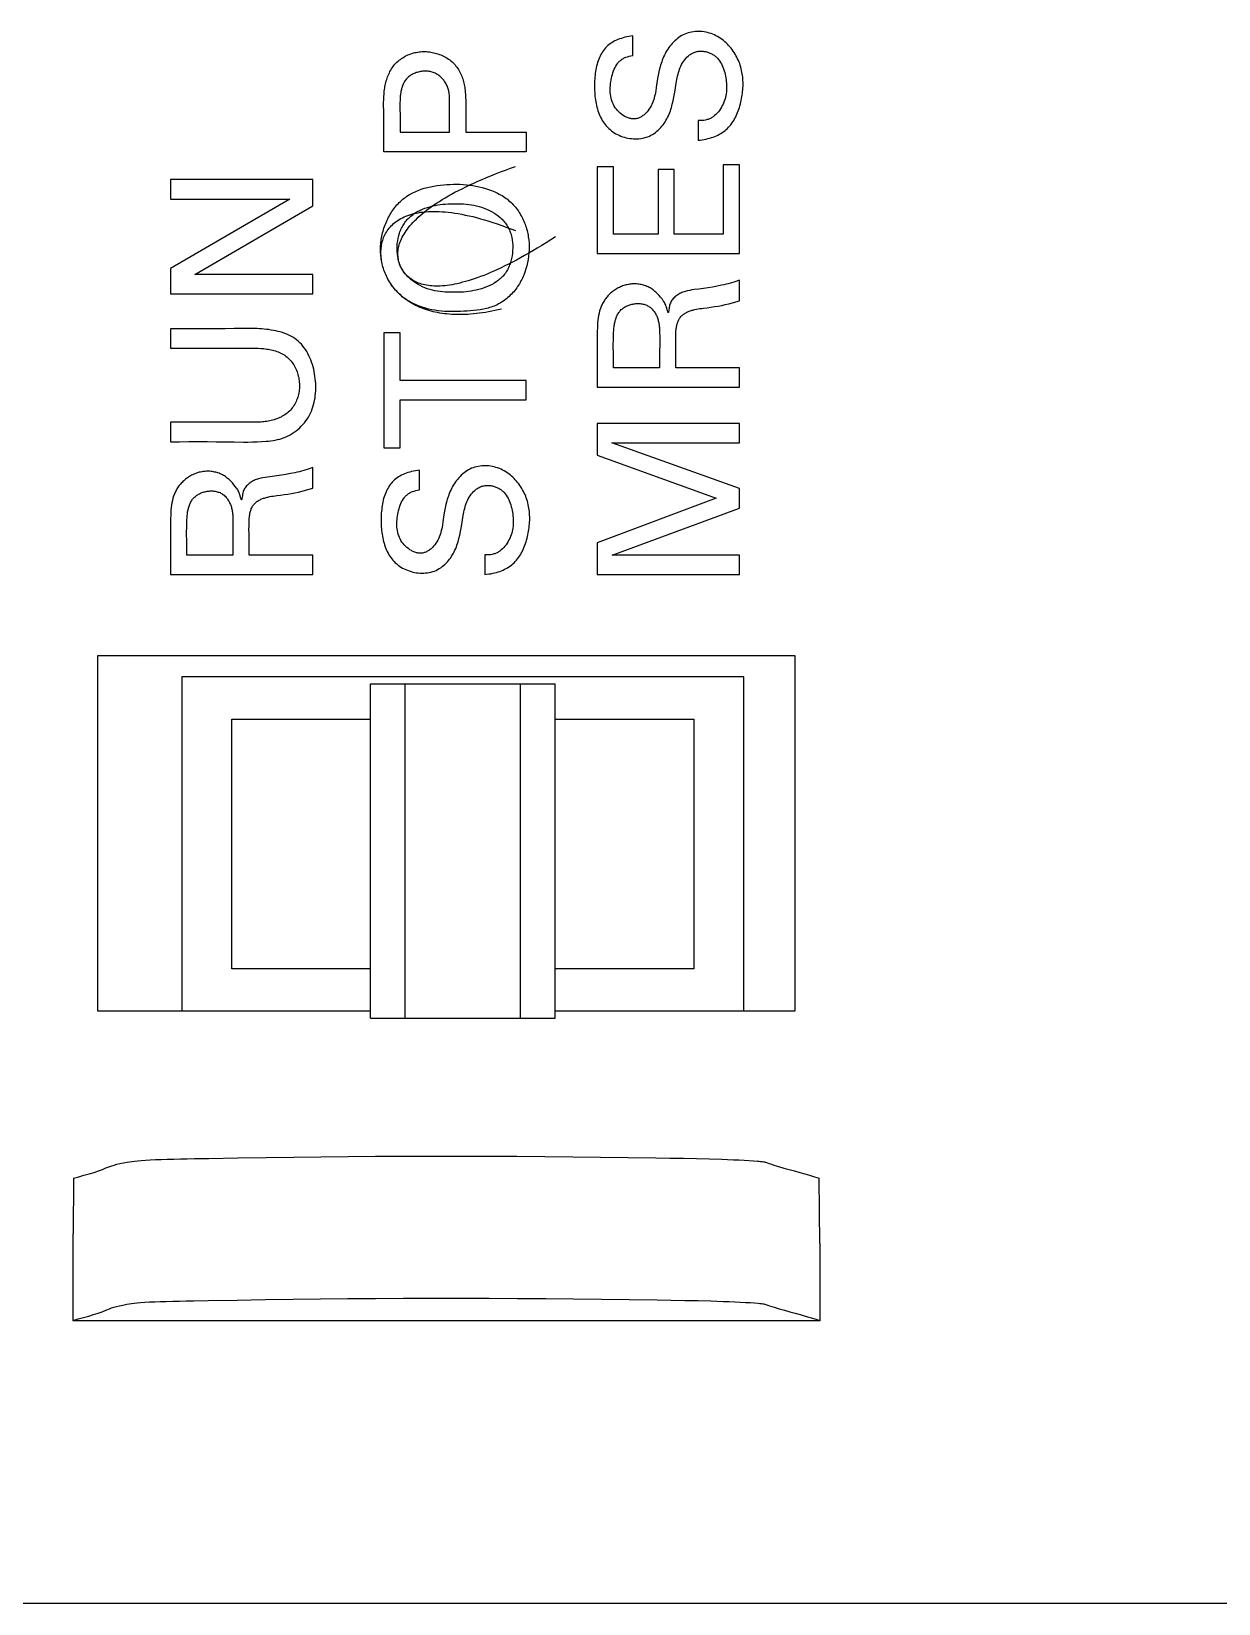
# Model space of a CAD drawing. Extents: x 10 to 610, y -247 to 1644.
# Drawn here: x 229.201 to 232.306, y 104.046 to 108.156 of the extents above; entities that cross this region are included whole.
import ezdxf

# ---------------------------------------------------------------- set-up
doc = ezdxf.new("R2010")
doc.units = 0
doc.header["$LTSCALE"] = 5
doc.header["$MEASUREMENT"] = 0
doc.layers.get('0').update_dxf_attribs({"linetype": 'CONTINUOUS'})

# ---------------------------------------------------------------- blocks, each defined once
blk = doc.blocks.new('L50')
at = {"linetype": 'Continuous'}
for p, q in [((114.05, 87.905), (114.05, 88.183)), ((111.474, 86.827), (111.474, 86.946)), ((114.97, 86.99), (114.97, 86.715)), ((110.777, 86.827), (111.474, 86.827)), ((111.701, 86.827), (112.55, 86.827)), ((112.55, 86.827), (112.55, 86.553)), ((112.55, 86.553), (110.55, 86.553)), ((113.777, 86.342), (113.55, 86.342)), ((113.55, 86.342), (113.55, 85.123)), ((113.777, 85.397), (113.777, 86.342)), ((114.634, 86.305), (114.408, 86.305)), ((114.408, 86.305), (114.408, 85.397)), ((114.634, 85.397), (114.634, 86.305)), ((115.55, 86.368), (115.323, 86.368)), ((115.323, 86.368), (115.323, 85.397)), ((115.55, 85.123), (115.55, 86.368)), ((109.55, 86.161), (107.55, 86.161)), ((107.55, 86.161), (107.55, 85.888)), ((109.55, 85.793), (109.55, 86.161)), ((107.55, 85.888), (109.227, 85.888)), ((109.227, 85.888), (107.55, 84.912)), ((107.892, 84.828), (109.55, 85.793)), ((114.408, 85.397), (113.777, 85.397)), ((115.323, 85.397), (114.634, 85.397)), ((113.55, 85.123), (115.55, 85.123)), ((107.55, 84.912), (107.55, 84.556)), ((110.576, 84.827), (110.567, 84.848)), ((109.55, 84.828), (107.892, 84.828)), ((109.55, 84.556), (109.55, 84.828)), ((110.618, 84.744), (110.606, 84.764)), ((115.549, 84.457), (115.549, 84.747)), ((107.55, 84.556), (109.55, 84.556)), ((107.806, 84.066), (107.55, 84.066)), ((107.55, 84.066), (107.55, 83.793)), ((107.934, 84.066), (107.806, 84.066)), ((110.777, 84.009), (110.55, 84.009)), ((110.55, 84.009), (110.55, 82.394)), ((110.777, 83.338), (110.777, 84.009)), ((107.55, 83.793), (107.632, 83.793)), ((107.632, 83.793), (107.96, 83.794)), ((107.96, 83.794), (108.124, 83.794)), ((108.124, 83.794), (108.37, 83.793)), ((113.551, 83.57), (113.55, 83.31)), ((113.777, 83.518), (113.777, 83.684)), ((114.427, 83.518), (113.777, 83.518)), ((114.654, 83.518), (114.654, 83.672)), ((115.55, 83.518), (114.654, 83.518)), ((115.55, 83.245), (115.55, 83.518)), ((112.55, 83.338), (110.777, 83.338)), ((112.55, 83.065), (112.55, 83.338)), ((113.55, 83.31), (113.55, 83.245)), ((113.55, 83.245), (115.55, 83.245)), ((110.777, 83.065), (112.55, 83.065)), ((110.777, 82.394), (110.777, 83.065)), ((107.96, 82.752), (107.55, 82.752)), ((107.55, 82.752), (107.55, 82.478)), ((108.124, 82.752), (107.96, 82.752)), ((115.55, 82.735), (113.55, 82.735)), ((113.55, 82.735), (113.55, 82.291)), ((115.55, 82.461), (115.55, 82.735)), ((115.55, 81.819), (113.757, 82.461)), ((113.757, 82.461), (115.55, 82.461)), ((110.55, 82.394), (110.777, 82.394)), ((113.55, 82.291), (115.224, 81.683)), ((109.549, 81.823), (109.549, 82.114)), ((111.05, 81.802), (111.05, 82.08)), ((115.55, 81.544), (115.55, 81.819)), ((115.224, 81.683), (113.55, 81.055)), ((113.76, 80.885), (115.55, 81.544)), ((107.551, 80.936), (107.55, 80.676)), ((107.777, 80.885), (107.777, 81.05)), ((108.427, 80.885), (107.777, 80.885)), ((108.654, 80.885), (108.654, 81.039)), ((109.55, 80.885), (108.654, 80.885)), ((109.55, 80.611), (109.55, 80.885)), ((111.97, 80.886), (111.97, 80.611)), ((113.55, 81.055), (113.55, 80.611)), ((115.55, 80.885), (113.76, 80.885)), ((115.55, 80.611), (115.55, 80.885)), ((107.55, 80.676), (107.55, 80.611)), ((107.55, 80.611), (109.55, 80.611)), ((113.55, 80.611), (115.55, 80.611)), ((106.53, 79.475), (116.33, 79.475)), ((106.53, 74.475), (106.53, 79.475)), ((116.33, 79.475), (116.33, 74.475)), ((115.61, 79.175), (107.71, 79.175)), ((107.71, 79.175), (107.71, 74.475)), ((115.61, 74.475), (115.61, 79.175)), ((110.36, 79.075), (112.96, 79.075)), ((110.36, 74.375), (110.36, 79.075)), ((110.849, 74.375), (110.849, 79.075)), ((112.47, 74.375), (112.47, 79.075)), ((112.96, 74.375), (112.96, 79.075)), ((108.41, 78.578), (110.36, 78.578)), ((108.41, 75.072), (108.41, 78.578)), ((112.96, 78.578), (114.91, 78.578)), ((114.91, 78.578), (114.91, 75.072)), ((110.36, 75.072), (108.41, 75.072)), ((114.91, 75.072), (112.96, 75.072)), ((110.36, 74.475), (106.53, 74.475)), ((116.33, 74.475), (112.96, 74.475)), ((110.36, 74.375), (112.96, 74.375)), ((108.09, 72.406), (108.498, 72.412)), ((106.187, 72.128), (106.18, 71.348)), ((116.68, 71.212), (116.672, 72.128)), ((106.18, 70.125), (106.18, 71.348)), ((116.68, 71.212), (116.68, 70.125)), ((108.077, 70.409), (108.487, 70.415)), ((116.68, 70.125), (106.18, 70.125)), ((124, 66.15), (-3, 66.15))]:
    blk.add_line(p, q, dxfattribs=at)
at = {"color": 7, "linetype": 'Continuous'}
blk.add_line((285.5, 66.15), (-1.5, 66.15), dxfattribs=at)
at = {"linetype": 'Continuous'}
for points in [[(114.05, 88.183), (114.022, 88.179), (113.994, 88.174), (113.966, 88.168), (113.94, 88.162), (113.914, 88.155), (113.889, 88.147), (113.865, 88.139), (113.841, 88.13), (113.819, 88.12), (113.797, 88.11), (113.776, 88.098), (113.756, 88.086), (113.736, 88.073), (113.718, 88.06), (113.7, 88.045), (113.684, 88.03), (113.668, 88.013), (113.653, 87.996), (113.639, 87.978), (113.625, 87.959), (113.613, 87.94), (113.601, 87.919), (113.59, 87.898), (113.58, 87.876), (113.571, 87.854), (113.562, 87.831), (113.555, 87.807), (113.547, 87.783), (113.541, 87.758), (113.535, 87.733), (113.53, 87.708), (113.526, 87.682), (113.522, 87.656), (113.519, 87.63), (113.516, 87.603), (113.514, 87.577), (113.512, 87.55), (113.511, 87.523), (113.511, 87.496), (113.511, 87.469), (113.511, 87.442), (113.512, 87.415), (113.514, 87.388), (113.516, 87.361), (113.518, 87.334), (113.521, 87.308), (113.525, 87.282), (113.529, 87.256), (113.534, 87.23), (113.539, 87.204), (113.545, 87.179), (113.552, 87.154), (113.56, 87.13), (113.568, 87.106), (113.577, 87.083), (113.587, 87.06), (113.597, 87.037), (113.608, 87.015), (113.621, 86.994), (113.633, 86.973), (113.647, 86.953), (113.662, 86.934), (113.677, 86.915), (113.694, 86.897), (113.711, 86.88), (113.73, 86.864), (113.749, 86.848), (113.769, 86.833), (113.79, 86.82), (113.812, 86.807), (113.835, 86.795), (113.858, 86.784), (113.882, 86.774), (113.907, 86.765), (113.932, 86.757), (113.957, 86.751), (113.982, 86.745), (114.008, 86.741), (114.034, 86.737), (114.06, 86.735), (114.086, 86.734), (114.112, 86.735), (114.137, 86.736), (114.163, 86.739), (114.188, 86.743), (114.212, 86.749), (114.237, 86.756), (114.26, 86.764), (114.283, 86.774), (114.306, 86.785), (114.327, 86.797), (114.349, 86.811), (114.369, 86.825), (114.389, 86.841), (114.408, 86.857), (114.426, 86.875), (114.443, 86.893), (114.459, 86.912), (114.475, 86.931), (114.49, 86.951), (114.503, 86.972), (114.516, 86.992), (114.528, 87.014), (114.54, 87.035), (114.55, 87.058), (114.56, 87.08), (114.569, 87.103), (114.578, 87.126), (114.586, 87.149), (114.593, 87.173), (114.6, 87.197), (114.606, 87.221), (114.618, 87.269), (114.628, 87.319), (114.637, 87.369), (114.646, 87.419), (114.661, 87.519), (114.67, 87.568), (114.675, 87.593), (114.68, 87.617), (114.686, 87.642), (114.693, 87.665), (114.7, 87.689), (114.708, 87.712), (114.717, 87.735), (114.727, 87.757), (114.737, 87.779), (114.75, 87.801), (114.763, 87.822), (114.778, 87.842), (114.794, 87.862), (114.811, 87.88), (114.829, 87.897), (114.839, 87.906), (114.849, 87.913), (114.859, 87.921), (114.869, 87.928), (114.88, 87.934), (114.891, 87.94), (114.902, 87.945), (114.914, 87.95), (114.925, 87.954), (114.937, 87.958), (114.949, 87.961), (114.962, 87.963), (114.974, 87.965), (114.987, 87.966), (115, 87.967), (115.012, 87.967), (115.025, 87.967), (115.038, 87.966), (115.051, 87.964), (115.064, 87.962), (115.076, 87.96), (115.089, 87.957), (115.101, 87.953), (115.114, 87.949), (115.126, 87.945), (115.138, 87.94), (115.149, 87.934), (115.161, 87.929), (115.172, 87.922), (115.183, 87.916), (115.193, 87.909), (115.203, 87.901), (115.213, 87.894), (115.222, 87.885), (115.231, 87.877), (115.24, 87.868), (115.256, 87.849), (115.271, 87.83), (115.284, 87.809), (115.296, 87.787), (115.308, 87.764), (115.318, 87.741), (115.326, 87.717), (115.334, 87.692), (115.342, 87.667), (115.348, 87.642), (115.353, 87.617), (115.358, 87.592), (115.362, 87.566), (115.365, 87.541), (115.367, 87.516), (115.369, 87.492), (115.37, 87.467), (115.37, 87.442), (115.368, 87.418), (115.366, 87.393), (115.363, 87.369), (115.359, 87.344), (115.354, 87.32), (115.347, 87.296), (115.34, 87.272), (115.331, 87.248), (115.321, 87.224), (115.309, 87.201), (115.297, 87.178), (115.283, 87.156)], [(114.97, 86.715), (114.999, 86.718), (115.027, 86.722), (115.054, 86.727), (115.081, 86.732), (115.106, 86.738), (115.132, 86.745), (115.156, 86.752), (115.18, 86.76), (115.203, 86.769), (115.226, 86.778), (115.248, 86.788), (115.269, 86.799), (115.29, 86.811), (115.309, 86.823), (115.329, 86.836), (115.347, 86.85), (115.365, 86.865), (115.382, 86.881), (115.398, 86.898), (115.414, 86.915), (115.429, 86.933), (115.443, 86.953), (115.456, 86.972), (115.469, 86.993), (115.482, 87.014), (115.493, 87.036), (115.504, 87.058), (115.514, 87.081), (115.524, 87.104), (115.533, 87.127), (115.542, 87.151), (115.55, 87.175), (115.557, 87.2), (115.564, 87.225), (115.57, 87.25), (115.575, 87.275), (115.58, 87.3), (115.585, 87.325), (115.589, 87.35), (115.592, 87.375), (115.595, 87.4), (115.597, 87.425), (115.599, 87.45), (115.6, 87.475), (115.6, 87.5), (115.6, 87.525), (115.599, 87.55), (115.598, 87.575), (115.596, 87.599), (115.593, 87.624), (115.589, 87.648), (115.585, 87.672), (115.58, 87.697), (115.574, 87.72), (115.568, 87.744), (115.561, 87.768), (115.553, 87.791), (115.544, 87.814), (115.535, 87.837), (115.524, 87.86), (115.513, 87.882), (115.501, 87.904), (115.489, 87.926), (115.475, 87.947), (115.461, 87.968), (115.447, 87.988), (115.431, 88.008), (115.415, 88.028), (115.398, 88.047), (115.381, 88.065), (115.363, 88.082), (115.344, 88.099), (115.324, 88.115), (115.305, 88.131), (115.284, 88.145), (115.263, 88.159), (115.241, 88.172), (115.219, 88.183), (115.197, 88.194), (115.174, 88.204), (115.15, 88.213), (115.126, 88.221), (115.102, 88.227), (115.077, 88.233), (115.052, 88.238), (115.027, 88.241), (115.002, 88.243), (114.977, 88.244), (114.951, 88.244), (114.926, 88.242), (114.902, 88.24), (114.877, 88.236), (114.853, 88.231), (114.829, 88.224), (114.805, 88.216), (114.782, 88.207), (114.76, 88.197), (114.738, 88.185), (114.717, 88.173), (114.697, 88.159), (114.677, 88.144), (114.658, 88.128), (114.639, 88.111), (114.622, 88.094), (114.604, 88.075), (114.588, 88.056), (114.572, 88.036), (114.557, 88.016), (114.543, 87.995), (114.53, 87.974), (114.517, 87.953), (114.505, 87.931), (114.494, 87.909), (114.484, 87.887), (114.474, 87.864), (114.465, 87.841), (114.457, 87.818), (114.449, 87.795), (114.441, 87.772), (114.435, 87.748), (114.422, 87.701), (114.412, 87.653), (114.402, 87.604), (114.394, 87.555), (114.379, 87.457), (114.372, 87.408), (114.363, 87.359), (114.357, 87.335), (114.352, 87.311), (114.345, 87.288), (114.337, 87.264), (114.329, 87.241), (114.319, 87.219), (114.308, 87.197), (114.296, 87.175), (114.282, 87.154), (114.267, 87.133), (114.25, 87.113), (114.232, 87.094), (114.213, 87.077), (114.203, 87.069), (114.193, 87.061), (114.183, 87.054), (114.172, 87.047), (114.161, 87.041), (114.15, 87.035), (114.139, 87.03), (114.128, 87.026), (114.116, 87.022), (114.105, 87.019), (114.093, 87.017), (114.081, 87.016), (114.069, 87.015), (114.057, 87.015), (114.045, 87.016), (114.033, 87.017), (114.021, 87.019), (114.009, 87.022), (113.997, 87.025), (113.985, 87.029), (113.973, 87.034), (113.961, 87.039), (113.949, 87.044), (113.938, 87.05), (113.915, 87.063), (113.894, 87.078), (113.873, 87.095), (113.853, 87.113), (113.835, 87.132), (113.819, 87.151), (113.804, 87.172), (113.79, 87.193), (113.778, 87.215), (113.768, 87.237), (113.759, 87.26), (113.751, 87.284), (113.745, 87.308), (113.74, 87.332), (113.736, 87.357), (113.734, 87.382), (113.733, 87.407), (113.732, 87.433), (113.733, 87.459), (113.735, 87.484), (113.737, 87.51), (113.741, 87.536), (113.745, 87.562), (113.751, 87.588), (113.757, 87.614), (113.764, 87.639), (113.771, 87.664), (113.78, 87.688), (113.79, 87.712), (113.8, 87.735), (113.812, 87.757), (113.825, 87.778), (113.839, 87.797), (113.846, 87.806), (113.854, 87.815)], [(110.551, 86.878), (110.551, 86.96), (110.55, 87.041), (110.548, 87.122), (110.547, 87.203), (110.547, 87.244), (110.548, 87.285), (110.549, 87.325), (110.552, 87.366), (110.556, 87.406), (110.559, 87.427), (110.562, 87.447), (110.565, 87.467), (110.569, 87.488), (110.574, 87.508), (110.578, 87.528), (110.584, 87.548), (110.59, 87.568), (110.596, 87.588), (110.603, 87.607), (110.61, 87.626), (110.618, 87.645), (110.627, 87.664), (110.636, 87.682), (110.646, 87.7), (110.657, 87.717), (110.668, 87.734), (110.68, 87.751), (110.692, 87.767), (110.706, 87.782), (110.72, 87.797), (110.734, 87.811), (110.749, 87.825), (110.765, 87.839), (110.782, 87.851), (110.798, 87.863), (110.816, 87.875), (110.833, 87.885), (110.851, 87.896), (110.87, 87.905), (110.888, 87.914), (110.907, 87.922), (110.927, 87.929), (110.946, 87.935), (110.966, 87.941), (110.986, 87.946), (111.006, 87.95), (111.026, 87.954), (111.047, 87.957), (111.067, 87.959), (111.087, 87.96), (111.108, 87.961), (111.128, 87.961), (111.149, 87.96), (111.17, 87.958), (111.19, 87.956), (111.211, 87.953), (111.231, 87.95), (111.251, 87.945), (111.271, 87.94), (111.291, 87.935), (111.311, 87.928), (111.331, 87.921), (111.35, 87.914), (111.369, 87.906), (111.388, 87.897), (111.407, 87.887), (111.425, 87.877), (111.442, 87.866), (111.459, 87.855), (111.476, 87.843), (111.492, 87.83), (111.508, 87.817), (111.523, 87.803), (111.537, 87.788), (111.551, 87.773), (111.564, 87.758), (111.576, 87.742), (111.588, 87.725), (111.599, 87.708), (111.61, 87.69), (111.619, 87.672), (111.628, 87.654), (111.637, 87.635), (111.645, 87.616), (111.652, 87.596), (111.659, 87.577), (111.665, 87.557), (111.671, 87.537), (111.676, 87.517), (111.68, 87.497), (111.684, 87.476), (111.688, 87.456), (111.69, 87.436), (111.693, 87.416), (111.695, 87.395), (111.698, 87.355), (111.7, 87.314), (111.701, 87.274), (111.702, 87.233), (111.702, 87.152), (111.701, 87.071), (111.701, 86.989), (111.701, 86.827)], [(113.854, 87.815), (113.862, 87.824), (113.871, 87.832), (113.88, 87.839), (113.889, 87.846), (113.898, 87.853), (113.908, 87.859), (113.918, 87.865), (113.929, 87.871), (113.939, 87.876), (113.951, 87.881), (113.974, 87.889), (113.998, 87.896), (114.024, 87.901), (114.05, 87.905)], [(111.474, 86.946), (111.474, 87.006), (111.474, 87.066), (111.475, 87.126), (111.475, 87.185), (111.475, 87.245), (111.474, 87.275), (111.473, 87.305), (111.473, 87.32), (111.472, 87.335), (111.471, 87.35), (111.469, 87.365), (111.467, 87.38), (111.465, 87.395), (111.462, 87.409), (111.459, 87.424), (111.455, 87.438), (111.45, 87.453), (111.445, 87.467), (111.439, 87.481), (111.432, 87.495), (111.425, 87.508), (111.417, 87.522), (111.409, 87.535), (111.4, 87.547), (111.391, 87.56), (111.381, 87.572), (111.37, 87.583), (111.359, 87.594), (111.348, 87.605), (111.336, 87.615), (111.324, 87.624), (111.312, 87.633), (111.299, 87.641), (111.286, 87.649), (111.272, 87.656), (111.258, 87.662), (111.244, 87.667), (111.23, 87.672), (111.216, 87.676), (111.201, 87.679), (111.186, 87.682), (111.171, 87.684), (111.156, 87.685), (111.141, 87.686), (111.126, 87.686), (111.11, 87.685), (111.095, 87.684), (111.08, 87.682), (111.065, 87.68), (111.049, 87.677), (111.034, 87.673), (111.019, 87.669), (111.005, 87.665), (110.99, 87.659), (110.976, 87.654), (110.962, 87.647), (110.948, 87.64), (110.935, 87.633), (110.922, 87.625), (110.91, 87.616), (110.898, 87.607), (110.887, 87.597), (110.876, 87.587), (110.867, 87.576), (110.857, 87.565), (110.849, 87.553), (110.841, 87.541), (110.833, 87.528), (110.827, 87.515), (110.82, 87.502), (110.815, 87.488), (110.809, 87.474), (110.805, 87.459), (110.8, 87.444), (110.796, 87.43), (110.793, 87.414), (110.79, 87.399), (110.787, 87.384), (110.785, 87.368), (110.783, 87.353), (110.781, 87.337), (110.78, 87.321), (110.778, 87.306), (110.777, 87.275), (110.775, 87.244), (110.775, 87.214), (110.775, 87.184), (110.775, 87.154), (110.777, 87.066)], [(110.777, 87.066), (110.777, 87.006), (110.777, 86.947), (110.777, 86.887), (110.777, 86.827)], [(115.283, 87.156), (115.269, 87.134), (115.253, 87.114), (115.237, 87.095), (115.219, 87.077), (115.201, 87.061), (115.182, 87.046), (115.172, 87.039), (115.161, 87.033), (115.151, 87.027), (115.141, 87.021), (115.13, 87.016), (115.119, 87.012), (115.108, 87.008), (115.096, 87.004), (115.073, 86.998), (115.049, 86.994), (115.023, 86.991), (114.997, 86.99), (114.97, 86.99)], [(110.55, 86.553), (110.549, 86.635), (110.55, 86.716), (110.551, 86.878)], [(111.487, 84.578), (111.451, 84.579), (111.414, 84.581), (111.377, 84.584), (111.341, 84.588), (111.304, 84.593), (111.268, 84.6), (111.232, 84.608), (111.197, 84.617), (111.161, 84.628), (111.126, 84.641), (111.092, 84.656), (111.058, 84.672), (111.025, 84.69), (110.993, 84.71), (110.962, 84.732), (110.933, 84.755), (110.905, 84.779), (110.891, 84.792), (110.879, 84.806), (110.866, 84.819), (110.854, 84.833), (110.843, 84.848), (110.832, 84.862), (110.821, 84.877), (110.812, 84.893), (110.803, 84.909), (110.794, 84.925), (110.786, 84.941), (110.779, 84.958), (110.772, 84.975), (110.767, 84.992), (110.761, 85.01), (110.757, 85.028), (110.754, 85.046), (110.751, 85.065), (110.749, 85.084), (110.748, 85.103), (110.748, 85.122), (110.748, 85.142), (110.75, 85.162), (110.752, 85.182), (110.756, 85.203), (110.76, 85.223), (110.766, 85.244), (110.772, 85.265), (110.78, 85.287), (110.788, 85.308), (110.798, 85.33), (110.809, 85.352), (110.82, 85.375), (110.834, 85.397), (110.848, 85.42), (110.863, 85.443), (110.88, 85.466), (110.898, 85.489), (110.917, 85.512), (110.937, 85.536), (110.959, 85.56), (110.982, 85.583), (111.007, 85.607), (111.032, 85.632), (111.06, 85.656), (111.088, 85.68), (111.118, 85.705), (111.15, 85.73), (111.183, 85.755), (111.217, 85.78), (111.253, 85.805), (111.291, 85.83), (111.33, 85.855), (111.371, 85.881), (111.413, 85.906), (111.457, 85.932), (111.503, 85.957), (111.55, 85.983), (111.599, 86.009), (111.65, 86.034), (111.703, 86.06), (111.757, 86.086), (111.813, 86.112), (111.871, 86.138), (111.931, 86.164), (111.992, 86.19), (112.056, 86.216), (112.121, 86.242), (112.188, 86.269), (112.258, 86.295), (112.329, 86.321), (112.402, 86.347)], [(110.606, 84.764), (110.595, 84.785), (110.585, 84.806), (110.576, 84.827), (110.567, 84.848), (110.559, 84.869), (110.551, 84.891), (110.544, 84.913), (110.537, 84.935), (110.531, 84.957), (110.526, 84.979), (110.521, 85.002), (110.517, 85.024), (110.513, 85.047), (110.51, 85.069), (110.507, 85.092), (110.505, 85.115), (110.504, 85.138), (110.503, 85.161), (110.503, 85.184), (110.503, 85.207), (110.504, 85.23), (110.506, 85.253), (110.508, 85.276), (110.51, 85.299), (110.514, 85.322), (110.517, 85.345), (110.522, 85.368), (110.526, 85.391), (110.532, 85.414), (110.538, 85.436), (110.544, 85.459), (110.551, 85.481), (110.559, 85.503), (110.567, 85.526), (110.576, 85.547), (110.585, 85.569), (110.595, 85.591), (110.605, 85.612), (110.616, 85.633), (110.627, 85.653), (110.639, 85.674), (110.651, 85.693), (110.664, 85.713), (110.677, 85.732), (110.691, 85.751), (110.705, 85.769), (110.719, 85.787), (110.734, 85.805), (110.75, 85.822), (110.766, 85.838), (110.782, 85.854), (110.799, 85.87), (110.816, 85.885), (110.834, 85.899), (110.852, 85.912), (110.87, 85.925), (110.889, 85.938), (110.908, 85.95), (110.928, 85.961), (110.948, 85.972), (110.968, 85.982), (110.989, 85.991), (111.01, 86), (111.031, 86.009), (111.074, 86.025), (111.117, 86.039), (111.162, 86.051), (111.207, 86.061), (111.253, 86.07), (111.299, 86.078), (111.345, 86.084), (111.391, 86.089), (111.437, 86.093), (111.483, 86.095), (111.528, 86.097), (111.574, 86.097), (111.62, 86.096), (111.665, 86.094), (111.71, 86.09), (111.755, 86.085), (111.8, 86.079), (111.845, 86.071), (111.889, 86.061), (111.934, 86.05), (111.978, 86.038), (112.022, 86.023), (112.065, 86.007), (112.108, 85.99), (112.15, 85.97), (112.17, 85.959), (112.191, 85.948), (112.211, 85.936), (112.23, 85.924), (112.249, 85.912), (112.268, 85.898), (112.286, 85.885), (112.304, 85.87), (112.321, 85.855), (112.338, 85.84), (112.355, 85.824), (112.37, 85.807), (112.386, 85.79), (112.401, 85.773), (112.415, 85.755), (112.429, 85.737), (112.442, 85.718), (112.454, 85.699), (112.467, 85.679), (112.478, 85.659), (112.489, 85.639), (112.5, 85.619), (112.51, 85.598), (112.519, 85.577), (112.528, 85.556), (112.536, 85.534), (112.543, 85.513), (112.551, 85.491), (112.557, 85.469), (112.563, 85.447), (112.568, 85.425), (112.573, 85.403), (112.577, 85.381), (112.581, 85.358), (112.587, 85.313), (112.591, 85.267), (112.592, 85.222), (112.592, 85.176), (112.589, 85.131), (112.585, 85.085), (112.578, 85.04), (112.57, 84.995), (112.559, 84.95), (112.547, 84.906), (112.533, 84.863), (112.517, 84.82), (112.508, 84.799), (112.498, 84.778), (112.488, 84.758), (112.478, 84.737), (112.467, 84.717), (112.456, 84.698), (112.444, 84.678), (112.431, 84.659)], [(112.964, 85.356), (112.898, 85.314), (112.833, 85.274), (112.77, 85.235), (112.707, 85.197), (112.646, 85.161), (112.586, 85.126), (112.527, 85.093), (112.47, 85.061), (112.413, 85.031), (112.358, 85.002), (112.303, 84.974), (112.25, 84.948), (112.198, 84.922), (112.147, 84.899), (112.097, 84.876), (112.048, 84.855), (112.001, 84.835), (111.954, 84.816), (111.908, 84.799), (111.864, 84.782), (111.82, 84.767), (111.778, 84.753), (111.736, 84.74), (111.696, 84.728), (111.656, 84.718), (111.618, 84.708), (111.58, 84.699), (111.543, 84.692), (111.508, 84.685), (111.473, 84.679), (111.439, 84.675), (111.406, 84.671), (111.374, 84.668), (111.343, 84.666), (111.313, 84.665), (111.284, 84.665), (111.256, 84.666), (111.228, 84.667), (111.202, 84.67), (111.176, 84.673), (111.151, 84.677), (111.127, 84.682), (111.103, 84.687), (111.081, 84.693), (111.059, 84.7), (111.039, 84.707), (111.018, 84.716), (110.999, 84.724), (110.981, 84.734), (110.963, 84.744), (110.946, 84.754), (110.93, 84.766), (110.914, 84.777), (110.899, 84.789), (110.885, 84.802), (110.872, 84.815), (110.859, 84.829), (110.847, 84.843), (110.836, 84.858), (110.825, 84.872), (110.815, 84.888), (110.806, 84.903), (110.797, 84.919), (110.789, 84.936), (110.781, 84.952), (110.774, 84.969), (110.768, 84.986), (110.762, 85.004), (110.757, 85.022), (110.753, 85.039), (110.749, 85.057), (110.745, 85.076), (110.74, 85.112), (110.737, 85.15), (110.736, 85.187), (110.736, 85.225), (110.739, 85.263), (110.744, 85.3), (110.751, 85.337), (110.759, 85.374), (110.77, 85.41), (110.776, 85.427), (110.783, 85.445), (110.79, 85.462), (110.798, 85.478), (110.806, 85.495), (110.815, 85.511), (110.824, 85.527), (110.834, 85.542), (110.844, 85.557), (110.855, 85.572), (110.867, 85.586), (110.879, 85.6), (110.891, 85.613), (110.904, 85.626), (110.918, 85.638), (110.931, 85.65), (110.946, 85.661), (110.961, 85.672), (110.976, 85.683), (110.991, 85.693), (111.023, 85.712), (111.057, 85.729), (111.091, 85.744), (111.126, 85.758), (111.162, 85.77), (111.198, 85.781), (111.234, 85.791), (111.271, 85.799), (111.307, 85.805), (111.343, 85.811), (111.38, 85.815), (111.416, 85.818), (111.452, 85.82), (111.488, 85.822), (111.525, 85.823), (111.561, 85.823), (111.598, 85.822), (111.634, 85.821), (111.671, 85.819), (111.707, 85.816), (111.744, 85.812), (111.78, 85.807), (111.816, 85.801), (111.852, 85.794), (111.888, 85.785), (111.924, 85.774), (111.959, 85.762), (111.993, 85.748), (112.028, 85.733), (112.061, 85.715), (112.094, 85.696), (112.125, 85.676), (112.155, 85.654), (112.184, 85.63), (112.198, 85.617), (112.211, 85.605), (112.224, 85.591), (112.236, 85.578), (112.248, 85.564), (112.259, 85.549), (112.27, 85.535), (112.28, 85.519), (112.29, 85.504), (112.299, 85.488), (112.307, 85.472), (112.315, 85.455), (112.322, 85.439), (112.328, 85.421), (112.334, 85.404), (112.339, 85.386), (112.344, 85.368), (112.348, 85.35), (112.354, 85.314), (112.359, 85.277), (112.361, 85.239), (112.361, 85.201), (112.36, 85.163), (112.357, 85.126), (112.352, 85.088), (112.345, 85.051), (112.336, 85.015), (112.324, 84.979), (112.318, 84.962), (112.311, 84.945), (112.304, 84.928), (112.296, 84.912), (112.288, 84.895), (112.279, 84.879), (112.269, 84.864), (112.259, 84.849), (112.248, 84.834), (112.237, 84.82), (112.226, 84.806), (112.213, 84.793), (112.2, 84.78), (112.187, 84.768), (112.173, 84.756), (112.159, 84.744), (112.144, 84.733), (112.129, 84.723), (112.097, 84.703), (112.064, 84.685), (112.03, 84.668), (111.995, 84.653), (111.96, 84.64), (111.924, 84.628), (111.887, 84.618), (111.85, 84.609), (111.814, 84.601), (111.778, 84.595), (111.741, 84.59), (111.705, 84.585), (111.669, 84.582), (111.633, 84.58), (111.597, 84.579), (111.56, 84.578), (111.524, 84.578), (111.487, 84.578)], [(110.544, 84.913), (110.537, 84.935), (110.531, 84.957), (110.526, 84.979), (110.522, 85.001), (110.518, 85.023), (110.515, 85.045), (110.512, 85.067), (110.51, 85.09), (110.509, 85.112), (110.509, 85.134), (110.509, 85.156), (110.51, 85.178), (110.512, 85.199), (110.515, 85.221), (110.518, 85.242), (110.522, 85.264), (110.527, 85.285), (110.533, 85.305), (110.54, 85.326), (110.547, 85.346), (110.556, 85.366), (110.565, 85.386), (110.575, 85.405), (110.586, 85.424), (110.597, 85.442), (110.61, 85.46), (110.624, 85.478), (110.638, 85.495), (110.653, 85.512), (110.67, 85.528), (110.687, 85.544), (110.705, 85.559), (110.724, 85.573), (110.745, 85.587), (110.766, 85.601), (110.788, 85.613), (110.811, 85.626), (110.835, 85.637), (110.86, 85.648), (110.886, 85.658), (110.914, 85.667), (110.942, 85.675), (110.971, 85.683), (111.002, 85.69), (111.033, 85.696), (111.066, 85.702), (111.1, 85.706), (111.135, 85.709), (111.171, 85.712), (111.208, 85.714), (111.246, 85.714), (111.286, 85.714), (111.326, 85.713), (111.368, 85.711), (111.411, 85.707), (111.456, 85.703), (111.501, 85.697), (111.548, 85.691), (111.596, 85.683), (111.645, 85.674), (111.695, 85.664), (111.747, 85.653), (111.8, 85.641), (111.854, 85.627), (111.91, 85.612), (111.967, 85.596), (112.025, 85.578), (112.084, 85.559), (112.145, 85.539), (112.207, 85.518), (112.271, 85.495), (112.336, 85.47), (112.402, 85.445)], [(112.431, 84.659), (112.418, 84.64), (112.404, 84.622), (112.39, 84.604), (112.376, 84.586), (112.36, 84.569), (112.345, 84.553), (112.328, 84.536), (112.312, 84.52), (112.294, 84.505), (112.277, 84.49), (112.259, 84.476), (112.24, 84.463), (112.222, 84.45), (112.202, 84.437), (112.183, 84.425), (112.163, 84.414), (112.143, 84.404), (112.122, 84.394), (112.101, 84.385), (112.08, 84.377), (112.059, 84.369), (112.037, 84.362), (112.016, 84.356), (111.994, 84.35), (111.949, 84.34), (111.904, 84.332), (111.858, 84.326), (111.812, 84.321), (111.766, 84.317), (111.721, 84.313), (111.675, 84.311), (111.629, 84.308), (111.584, 84.307), (111.539, 84.306), (111.493, 84.306), (111.448, 84.307), (111.403, 84.309), (111.358, 84.313), (111.313, 84.318), (111.267, 84.325), (111.222, 84.333), (111.178, 84.343), (111.133, 84.354), (111.089, 84.368), (111.046, 84.383), (111.004, 84.4), (110.983, 84.409), (110.963, 84.419), (110.942, 84.429), (110.922, 84.44), (110.903, 84.452), (110.883, 84.463), (110.864, 84.476), (110.845, 84.489), (110.827, 84.502), (110.809, 84.516), (110.792, 84.531), (110.775, 84.546), (110.758, 84.562), (110.742, 84.578), (110.726, 84.595), (110.711, 84.612), (110.696, 84.63), (110.682, 84.648), (110.668, 84.666), (110.654, 84.685), (110.641, 84.705), (110.629, 84.724), (110.617, 84.744)], [(112.203, 84.341), (112.157, 84.33), (112.111, 84.32), (112.066, 84.311), (112.022, 84.303), (111.978, 84.295), (111.935, 84.289), (111.892, 84.283), (111.851, 84.278), (111.81, 84.274), (111.769, 84.27), (111.73, 84.268), (111.691, 84.266), (111.652, 84.265), (111.614, 84.264), (111.577, 84.264), (111.541, 84.266), (111.505, 84.267), (111.47, 84.27), (111.436, 84.273), (111.402, 84.277), (111.369, 84.281), (111.336, 84.286), (111.304, 84.292), (111.273, 84.298), (111.242, 84.305), (111.213, 84.313), (111.183, 84.321), (111.155, 84.33), (111.127, 84.339), (111.099, 84.349), (111.072, 84.36), (111.046, 84.371), (111.021, 84.382), (110.996, 84.394), (110.972, 84.407), (110.948, 84.42), (110.925, 84.433), (110.903, 84.447), (110.881, 84.461), (110.86, 84.476), (110.84, 84.492), (110.82, 84.507), (110.801, 84.523), (110.782, 84.54), (110.764, 84.557), (110.747, 84.574), (110.73, 84.592), (110.714, 84.61), (110.698, 84.628), (110.683, 84.646), (110.669, 84.665), (110.655, 84.685), (110.642, 84.704), (110.629, 84.724), (110.618, 84.744)], [(114.523, 84.367), (114.519, 84.377), (114.516, 84.387), (114.513, 84.396), (114.509, 84.405), (114.502, 84.421), (114.495, 84.435), (114.487, 84.448), (114.479, 84.46), (114.461, 84.484), (114.442, 84.508), (114.421, 84.532), (114.398, 84.556), (114.374, 84.579), (114.361, 84.59), (114.348, 84.601), (114.335, 84.611), (114.321, 84.621), (114.307, 84.63), (114.293, 84.639), (114.279, 84.647), (114.264, 84.654), (114.248, 84.661), (114.233, 84.667), (114.217, 84.673), (114.202, 84.678), (114.186, 84.682), (114.17, 84.686), (114.153, 84.689), (114.137, 84.692), (114.12, 84.694), (114.104, 84.695), (114.087, 84.696), (114.071, 84.696), (114.054, 84.696), (114.037, 84.695), (114.021, 84.693), (114.004, 84.691), (113.988, 84.689), (113.971, 84.685), (113.955, 84.681), (113.939, 84.677), (113.923, 84.672), (113.907, 84.667), (113.891, 84.661), (113.876, 84.654), (113.861, 84.647), (113.846, 84.64), (113.831, 84.632), (113.817, 84.623), (113.802, 84.614), (113.788, 84.605), (113.775, 84.595), (113.762, 84.585), (113.749, 84.575), (113.736, 84.564), (113.724, 84.552), (113.712, 84.541), (113.701, 84.529), (113.69, 84.516), (113.679, 84.504), (113.669, 84.491), (113.659, 84.478), (113.65, 84.464), (113.641, 84.45), (113.633, 84.436), (113.625, 84.422), (113.618, 84.408), (113.611, 84.393), (113.605, 84.378), (113.594, 84.348), (113.584, 84.317), (113.576, 84.285), (113.57, 84.253), (113.564, 84.221), (113.56, 84.188), (113.556, 84.155), (113.554, 84.122), (113.552, 84.089), (113.55, 84.023), (113.549, 83.958), (113.549, 83.893), (113.549, 83.828), (113.55, 83.764), (113.55, 83.699), (113.551, 83.634), (113.551, 83.57)], [(115.549, 84.747), (115.487, 84.727), (115.425, 84.708), (115.393, 84.699), (115.362, 84.691), (115.331, 84.683), (115.299, 84.676), (115.236, 84.663), (115.173, 84.652), (115.109, 84.642), (115.044, 84.633), (114.98, 84.624), (114.915, 84.615), (114.882, 84.611), (114.85, 84.605), (114.818, 84.598), (114.786, 84.59), (114.771, 84.586), (114.755, 84.58), (114.74, 84.574), (114.725, 84.568), (114.711, 84.561), (114.696, 84.553), (114.682, 84.544), (114.669, 84.534), (114.656, 84.524), (114.643, 84.513), (114.631, 84.502), (114.62, 84.49), (114.61, 84.477), (114.6, 84.465), (114.592, 84.452), (114.584, 84.439), (114.578, 84.426), (114.572, 84.411), (114.567, 84.395), (114.565, 84.386), (114.564, 84.377), (114.562, 84.367), (114.56, 84.356), (114.556, 84.325)], [(113.777, 83.684), (113.777, 83.739), (113.776, 83.794), (113.776, 83.849), (113.777, 83.904), (113.777, 83.931), (113.778, 83.959), (113.778, 83.986), (113.78, 84.013), (113.782, 84.041), (113.784, 84.068), (113.787, 84.096), (113.789, 84.11), (113.791, 84.124), (113.794, 84.138), (113.797, 84.152), (113.8, 84.166), (113.803, 84.18), (113.807, 84.193), (113.811, 84.207), (113.815, 84.22), (113.82, 84.233), (113.826, 84.245), (113.832, 84.258), (113.838, 84.27), (113.845, 84.282), (113.852, 84.293), (113.861, 84.304), (113.869, 84.314), (113.879, 84.324), (113.888, 84.334), (113.899, 84.343), (113.91, 84.351), (113.921, 84.359), (113.933, 84.367), (113.945, 84.374), (113.957, 84.381), (113.97, 84.387), (113.983, 84.392), (113.997, 84.398), (114.01, 84.402), (114.024, 84.406), (114.038, 84.41), (114.052, 84.413), (114.066, 84.415), (114.081, 84.417), (114.095, 84.419), (114.109, 84.42), (114.124, 84.42), (114.138, 84.42), (114.152, 84.419), (114.166, 84.417), (114.18, 84.415), (114.194, 84.412), (114.207, 84.409), (114.221, 84.405), (114.234, 84.4), (114.246, 84.395), (114.259, 84.389), (114.271, 84.382), (114.282, 84.375), (114.293, 84.367), (114.304, 84.358), (114.314, 84.349), (114.324, 84.339), (114.333, 84.329), (114.342, 84.318), (114.35, 84.307), (114.358, 84.295), (114.366, 84.283), (114.373, 84.27), (114.38, 84.258), (114.386, 84.245), (114.391, 84.232), (114.397, 84.219), (114.401, 84.205), (114.406, 84.192), (114.409, 84.178), (114.413, 84.165), (114.415, 84.151), (114.418, 84.137), (114.42, 84.124), (114.422, 84.11), (114.423, 84.096), (114.424, 84.083), (114.425, 84.069), (114.426, 84.041), (114.427, 84.014), (114.428, 83.959), (114.428, 83.904), (114.428, 83.849), (114.427, 83.739)], [(114.654, 83.672), (114.654, 83.724), (114.654, 83.775), (114.654, 83.826), (114.653, 83.878), (114.654, 83.929), (114.654, 83.98), (114.655, 84.006), (114.657, 84.031), (114.659, 84.057), (114.661, 84.07), (114.663, 84.082), (114.665, 84.095), (114.667, 84.108), (114.67, 84.121), (114.674, 84.133), (114.677, 84.146), (114.682, 84.158), (114.686, 84.171), (114.692, 84.182), (114.697, 84.194), (114.704, 84.205), (114.711, 84.216), (114.718, 84.226), (114.726, 84.236), (114.735, 84.245), (114.744, 84.254), (114.754, 84.262), (114.764, 84.27), (114.775, 84.277), (114.786, 84.284), (114.798, 84.291), (114.809, 84.297), (114.821, 84.302), (114.833, 84.307), (114.845, 84.312), (114.858, 84.317), (114.87, 84.321), (114.882, 84.325), (114.895, 84.328), (114.907, 84.332), (114.92, 84.335), (114.945, 84.34), (114.97, 84.345), (114.995, 84.348), (115.021, 84.352), (115.046, 84.355), (115.097, 84.361), (115.148, 84.368), (115.199, 84.376), (115.249, 84.385), (115.3, 84.394), (115.35, 84.405), (115.4, 84.416), (115.45, 84.429), (115.499, 84.442), (115.549, 84.457)], [(114.556, 84.325), (114.555, 84.316), (114.554, 84.308), (114.553, 84.302), (114.552, 84.3), (114.551, 84.298), (114.55, 84.296), (114.549, 84.295), (114.548, 84.295), (114.547, 84.295), (114.546, 84.296), (114.545, 84.298), (114.543, 84.302), (114.541, 84.309), (114.538, 84.316), (114.535, 84.325), (114.532, 84.335), (114.523, 84.367)], [(108.446, 82.475), (108.574, 82.474), (108.638, 82.474), (108.703, 82.475), (108.767, 82.477), (108.831, 82.48), (108.896, 82.484), (108.928, 82.487), (108.96, 82.49), (108.992, 82.495), (109.023, 82.501), (109.054, 82.507), (109.085, 82.515), (109.116, 82.525), (109.146, 82.536), (109.176, 82.548), (109.206, 82.562), (109.234, 82.577), (109.262, 82.594), (109.29, 82.612), (109.316, 82.631), (109.341, 82.652), (109.366, 82.673), (109.389, 82.696), (109.412, 82.719), (109.433, 82.744), (109.452, 82.77), (109.471, 82.796), (109.488, 82.823), (109.503, 82.851), (109.517, 82.88), (109.53, 82.909), (109.542, 82.939), (109.552, 82.969), (109.562, 83), (109.569, 83.032), (109.576, 83.064), (109.582, 83.096), (109.586, 83.129), (109.589, 83.162), (109.591, 83.195), (109.592, 83.228), (109.592, 83.262), (109.591, 83.296), (109.589, 83.329), (109.585, 83.363), (109.581, 83.397), (109.576, 83.431), (109.57, 83.464), (109.563, 83.498), (109.554, 83.531), (109.545, 83.563), (109.534, 83.595), (109.523, 83.627), (109.51, 83.657), (109.496, 83.687), (109.482, 83.716), (109.466, 83.745), (109.448, 83.772), (109.43, 83.798), (109.411, 83.823), (109.39, 83.847), (109.369, 83.87), (109.346, 83.891), (109.322, 83.911), (109.297, 83.929), (109.27, 83.946), (109.243, 83.962), (109.215, 83.976), (109.185, 83.989), (109.156, 84), (109.125, 84.011), (109.094, 84.02), (109.062, 84.029), (109.03, 84.036), (108.997, 84.043), (108.965, 84.048), (108.932, 84.053), (108.898, 84.057), (108.865, 84.06), (108.832, 84.063), (108.799, 84.065), (108.766, 84.067), (108.701, 84.069), (108.637, 84.07), (108.573, 84.069), (108.446, 84.067), (108.319, 84.065), (108.191, 84.065), (107.934, 84.066)], [(108.37, 83.793), (108.452, 83.793), (108.534, 83.793), (108.616, 83.794), (108.698, 83.794), (108.739, 83.793), (108.78, 83.792), (108.821, 83.79), (108.861, 83.787), (108.882, 83.784), (108.902, 83.781), (108.923, 83.778), (108.943, 83.774), (108.964, 83.77), (108.984, 83.765), (109.004, 83.76), (109.024, 83.754), (109.044, 83.747), (109.064, 83.74), (109.083, 83.732), (109.102, 83.723), (109.12, 83.713), (109.138, 83.703), (109.155, 83.692), (109.172, 83.68), (109.188, 83.668), (109.204, 83.654), (109.219, 83.64), (109.233, 83.625), (109.246, 83.609), (109.259, 83.593), (109.271, 83.576), (109.283, 83.558), (109.293, 83.54), (109.303, 83.521), (109.313, 83.502), (109.321, 83.482), (109.329, 83.462), (109.336, 83.442), (109.342, 83.421), (109.347, 83.4), (109.352, 83.379), (109.356, 83.358), (109.359, 83.336), (109.361, 83.314), (109.363, 83.293), (109.363, 83.271), (109.363, 83.249), (109.362, 83.228), (109.36, 83.206), (109.357, 83.185), (109.354, 83.164), (109.349, 83.143), (109.344, 83.122), (109.338, 83.102), (109.331, 83.082), (109.323, 83.062), (109.315, 83.043), (109.306, 83.024), (109.296, 83.006), (109.285, 82.988), (109.274, 82.97), (109.261, 82.954), (109.249, 82.938), (109.235, 82.922), (109.221, 82.908), (109.206, 82.893), (109.19, 82.88), (109.174, 82.868), (109.157, 82.856), (109.14, 82.845), (109.122, 82.835), (109.104, 82.825), (109.085, 82.816), (109.066, 82.808), (109.046, 82.8), (109.027, 82.793), (109.007, 82.787), (108.986, 82.781), (108.966, 82.776), (108.945, 82.771), (108.925, 82.767), (108.904, 82.764), (108.883, 82.761), (108.862, 82.758), (108.841, 82.756), (108.821, 82.755), (108.78, 82.753), (108.739, 82.752), (108.698, 82.751), (108.616, 82.751), (108.534, 82.752), (108.452, 82.752), (108.37, 82.752), (108.124, 82.752)], [(114.427, 83.739), (114.427, 83.684), (114.427, 83.518)], [(107.55, 82.478), (107.678, 82.478), (107.806, 82.479), (107.934, 82.479), (108.063, 82.479), (108.191, 82.478), (108.446, 82.475)], [(108.523, 81.733), (108.519, 81.744), (108.516, 81.754), (108.513, 81.763), (108.509, 81.772), (108.502, 81.787), (108.495, 81.802), (108.487, 81.815), (108.479, 81.827), (108.461, 81.85), (108.442, 81.874), (108.421, 81.899), (108.398, 81.922), (108.374, 81.945), (108.361, 81.957), (108.348, 81.967), (108.335, 81.977), (108.321, 81.987), (108.307, 81.997), (108.293, 82.005), (108.279, 82.013), (108.264, 82.021), (108.248, 82.027), (108.233, 82.034), (108.217, 82.039), (108.202, 82.044), (108.186, 82.049), (108.17, 82.052), (108.153, 82.056), (108.137, 82.058), (108.12, 82.06), (108.104, 82.062), (108.087, 82.062), (108.071, 82.063), (108.054, 82.062), (108.037, 82.061), (108.021, 82.06), (108.004, 82.058), (107.988, 82.055), (107.971, 82.052), (107.955, 82.048), (107.939, 82.044), (107.923, 82.039), (107.907, 82.033), (107.891, 82.027), (107.876, 82.021), (107.861, 82.014), (107.846, 82.006), (107.831, 81.998), (107.817, 81.99), (107.802, 81.981), (107.788, 81.971), (107.775, 81.962), (107.762, 81.951), (107.749, 81.941), (107.736, 81.93), (107.724, 81.919), (107.712, 81.907), (107.701, 81.895), (107.69, 81.883), (107.679, 81.87), (107.669, 81.857), (107.659, 81.844), (107.65, 81.83), (107.641, 81.817), (107.633, 81.803), (107.625, 81.788), (107.618, 81.774), (107.611, 81.759), (107.605, 81.744), (107.594, 81.714), (107.584, 81.683), (107.576, 81.652), (107.57, 81.62), (107.564, 81.587), (107.56, 81.554), (107.556, 81.521), (107.554, 81.488), (107.552, 81.455), (107.55, 81.389), (107.549, 81.324), (107.549, 81.259), (107.549, 81.195), (107.55, 81.13), (107.55, 81.065), (107.551, 81.001), (107.551, 80.936)], [(109.549, 82.114), (109.487, 82.093), (109.425, 82.074), (109.393, 82.066), (109.362, 82.057), (109.331, 82.05), (109.299, 82.042), (109.236, 82.03), (109.173, 82.018), (109.109, 82.009), (109.044, 81.999), (108.98, 81.991), (108.915, 81.982), (108.882, 81.977), (108.85, 81.971), (108.818, 81.965), (108.786, 81.957), (108.771, 81.952), (108.755, 81.947), (108.74, 81.941), (108.725, 81.934), (108.711, 81.927), (108.696, 81.919), (108.682, 81.91), (108.669, 81.901), (108.656, 81.89), (108.643, 81.879), (108.631, 81.868), (108.62, 81.856), (108.61, 81.844), (108.6, 81.831), (108.592, 81.819), (108.584, 81.806), (108.578, 81.792), (108.572, 81.778), (108.567, 81.761), (108.565, 81.752), (108.564, 81.743), (108.562, 81.733), (108.56, 81.723), (108.556, 81.692)], [(111.05, 82.08), (111.022, 82.075), (110.994, 82.07), (110.966, 82.065), (110.94, 82.058), (110.914, 82.051), (110.889, 82.044), (110.865, 82.035), (110.841, 82.026), (110.819, 82.017), (110.797, 82.006), (110.776, 81.995), (110.756, 81.983), (110.736, 81.97), (110.718, 81.956), (110.7, 81.942), (110.684, 81.926), (110.668, 81.91), (110.653, 81.893), (110.639, 81.875), (110.625, 81.856), (110.613, 81.836), (110.601, 81.816), (110.59, 81.795), (110.58, 81.773), (110.571, 81.75), (110.562, 81.727), (110.555, 81.704), (110.547, 81.68), (110.541, 81.655), (110.535, 81.63), (110.53, 81.605), (110.526, 81.579), (110.522, 81.553), (110.519, 81.527), (110.516, 81.5), (110.514, 81.473), (110.512, 81.446), (110.511, 81.419), (110.511, 81.392), (110.511, 81.365), (110.511, 81.338), (110.512, 81.311), (110.514, 81.284), (110.516, 81.258), (110.518, 81.231), (110.521, 81.204), (110.525, 81.178), (110.529, 81.152), (110.534, 81.126), (110.539, 81.101), (110.545, 81.076), (110.552, 81.051), (110.56, 81.027), (110.568, 81.003), (110.577, 80.979), (110.587, 80.956), (110.597, 80.934), (110.608, 80.912), (110.621, 80.89), (110.633, 80.87), (110.647, 80.85), (110.662, 80.83), (110.677, 80.812), (110.694, 80.794), (110.711, 80.777), (110.73, 80.76), (110.749, 80.745), (110.769, 80.73), (110.79, 80.716), (110.812, 80.703), (110.835, 80.692), (110.858, 80.681), (110.882, 80.671), (110.907, 80.662), (110.932, 80.654), (110.957, 80.647), (110.982, 80.642), (111.008, 80.637), (111.034, 80.634), (111.06, 80.632), (111.086, 80.631), (111.112, 80.631), (111.137, 80.633), (111.163, 80.636), (111.188, 80.64), (111.212, 80.645), (111.237, 80.652), (111.26, 80.661), (111.283, 80.67), (111.306, 80.681), (111.327, 80.694), (111.349, 80.707), (111.369, 80.722), (111.389, 80.737), (111.408, 80.754), (111.426, 80.771), (111.443, 80.789), (111.459, 80.808), (111.475, 80.828), (111.49, 80.848), (111.503, 80.868), (111.516, 80.889), (111.528, 80.91), (111.54, 80.932), (111.55, 80.954), (111.56, 80.976), (111.569, 80.999), (111.578, 81.022), (111.586, 81.046), (111.593, 81.069), (111.6, 81.093), (111.606, 81.117), (111.618, 81.166), (111.628, 81.215), (111.637, 81.265), (111.646, 81.315), (111.661, 81.415), (111.67, 81.465), (111.675, 81.49), (111.68, 81.514), (111.686, 81.538), (111.693, 81.562), (111.7, 81.585), (111.708, 81.609), (111.717, 81.631), (111.727, 81.654), (111.737, 81.676), (111.75, 81.697), (111.763, 81.718), (111.778, 81.739), (111.794, 81.758), (111.811, 81.777), (111.829, 81.794), (111.839, 81.802), (111.849, 81.81), (111.859, 81.817), (111.869, 81.824), (111.88, 81.83), (111.891, 81.836), (111.902, 81.842), (111.914, 81.846), (111.925, 81.851), (111.937, 81.854), (111.949, 81.857), (111.962, 81.86), (111.974, 81.861), (111.987, 81.863), (112, 81.863), (112.012, 81.863), (112.025, 81.863), (112.038, 81.862), (112.051, 81.861), (112.064, 81.859), (112.076, 81.856), (112.089, 81.853), (112.101, 81.85), (112.114, 81.846), (112.126, 81.841), (112.138, 81.836), (112.149, 81.831), (112.161, 81.825), (112.172, 81.819), (112.183, 81.812), (112.193, 81.805), (112.203, 81.798), (112.213, 81.79), (112.222, 81.782), (112.231, 81.773), (112.24, 81.765), (112.256, 81.746), (112.271, 81.726), (112.284, 81.705), (112.296, 81.683), (112.308, 81.661), (112.318, 81.637), (112.326, 81.613), (112.334, 81.589), (112.342, 81.564), (112.348, 81.539), (112.353, 81.513), (112.358, 81.488), (112.362, 81.463), (112.365, 81.438), (112.367, 81.413), (112.369, 81.388), (112.37, 81.363), (112.37, 81.339), (112.368, 81.314), (112.366, 81.29), (112.363, 81.265), (112.359, 81.241), (112.354, 81.217), (112.347, 81.192), (112.34, 81.168), (112.331, 81.144), (112.321, 81.12), (112.309, 81.097), (112.297, 81.074), (112.283, 81.052)], [(111.97, 80.611), (111.999, 80.615), (112.027, 80.619), (112.054, 80.623), (112.081, 80.629), (112.106, 80.635), (112.132, 80.641), (112.156, 80.648), (112.18, 80.656), (112.203, 80.665), (112.226, 80.674), (112.248, 80.685), (112.269, 80.696), (112.29, 80.707), (112.309, 80.72), (112.329, 80.733), (112.347, 80.747), (112.365, 80.762), (112.382, 80.778), (112.398, 80.794), (112.414, 80.812), (112.429, 80.83), (112.443, 80.849), (112.456, 80.869), (112.469, 80.889), (112.482, 80.91), (112.493, 80.932), (112.504, 80.954), (112.514, 80.977), (112.524, 81), (112.533, 81.024), (112.542, 81.048), (112.55, 81.072), (112.557, 81.096), (112.564, 81.121), (112.57, 81.146), (112.575, 81.171), (112.58, 81.196), (112.585, 81.221), (112.589, 81.246), (112.592, 81.271), (112.595, 81.297), (112.597, 81.322), (112.599, 81.347), (112.6, 81.372), (112.6, 81.397), (112.6, 81.422), (112.599, 81.447), (112.598, 81.471), (112.596, 81.496), (112.593, 81.52), (112.589, 81.545), (112.585, 81.569), (112.58, 81.593), (112.574, 81.617), (112.568, 81.641), (112.561, 81.664), (112.553, 81.688), (112.544, 81.711), (112.535, 81.734), (112.524, 81.756), (112.513, 81.779), (112.501, 81.801), (112.489, 81.822), (112.475, 81.844), (112.461, 81.865), (112.447, 81.885), (112.431, 81.905), (112.415, 81.924), (112.398, 81.943), (112.381, 81.961), (112.363, 81.979), (112.344, 81.996), (112.324, 82.012), (112.305, 82.027), (112.284, 82.042), (112.263, 82.055), (112.241, 82.068), (112.219, 82.08), (112.197, 82.091), (112.174, 82.101), (112.15, 82.11), (112.126, 82.117), (112.102, 82.124), (112.077, 82.13), (112.052, 82.134), (112.027, 82.137), (112.002, 82.14), (111.977, 82.14), (111.951, 82.14), (111.926, 82.139), (111.902, 82.136), (111.877, 82.132), (111.853, 82.127), (111.829, 82.121), (111.805, 82.113), (111.782, 82.104), (111.76, 82.094), (111.738, 82.082), (111.717, 82.069), (111.697, 82.055), (111.677, 82.04), (111.658, 82.025), (111.639, 82.008), (111.622, 81.99), (111.604, 81.972), (111.588, 81.953), (111.572, 81.933), (111.557, 81.913), (111.543, 81.892), (111.53, 81.871), (111.517, 81.849), (111.505, 81.828), (111.494, 81.806), (111.484, 81.783), (111.474, 81.761), (111.465, 81.738), (111.457, 81.715), (111.449, 81.692), (111.441, 81.668), (111.435, 81.645), (111.422, 81.597), (111.412, 81.549), (111.402, 81.501), (111.394, 81.452), (111.379, 81.353), (111.372, 81.304), (111.363, 81.256), (111.357, 81.232), (111.352, 81.208), (111.345, 81.184), (111.337, 81.161), (111.329, 81.138), (111.319, 81.115), (111.308, 81.093), (111.296, 81.071), (111.282, 81.05), (111.267, 81.029), (111.25, 81.01), (111.232, 80.991), (111.213, 80.973), (111.203, 80.965), (111.193, 80.958), (111.183, 80.95), (111.172, 80.944), (111.161, 80.938), (111.15, 80.932), (111.139, 80.927), (111.128, 80.923), (111.116, 80.919), (111.105, 80.916), (111.093, 80.914), (111.081, 80.912), (111.069, 80.912), (111.057, 80.912), (111.045, 80.912), (111.033, 80.914), (111.021, 80.916), (111.009, 80.918), (110.997, 80.922), (110.985, 80.926), (110.973, 80.93), (110.961, 80.935), (110.949, 80.941), (110.938, 80.947), (110.915, 80.96), (110.894, 80.975), (110.873, 80.991), (110.853, 81.009), (110.835, 81.028), (110.819, 81.048), (110.804, 81.068), (110.79, 81.09), (110.778, 81.111), (110.768, 81.134), (110.759, 81.157), (110.751, 81.18), (110.745, 81.204), (110.74, 81.229), (110.736, 81.254), (110.734, 81.279), (110.733, 81.304), (110.732, 81.329), (110.733, 81.355), (110.735, 81.381), (110.737, 81.407), (110.741, 81.433), (110.745, 81.459), (110.751, 81.484), (110.757, 81.51), (110.764, 81.535), (110.771, 81.56), (110.78, 81.585), (110.79, 81.609), (110.8, 81.631), (110.812, 81.653), (110.825, 81.674), (110.839, 81.694), (110.846, 81.703), (110.854, 81.712)], [(107.777, 81.05), (107.777, 81.105), (107.776, 81.16), (107.776, 81.215), (107.777, 81.27), (107.777, 81.298), (107.778, 81.325), (107.778, 81.352), (107.78, 81.38), (107.782, 81.407), (107.784, 81.435), (107.787, 81.463), (107.789, 81.477), (107.791, 81.491), (107.794, 81.505), (107.797, 81.519), (107.8, 81.532), (107.803, 81.546), (107.807, 81.56), (107.811, 81.573), (107.815, 81.586), (107.82, 81.599), (107.826, 81.612), (107.832, 81.624), (107.838, 81.636), (107.845, 81.648), (107.852, 81.659), (107.861, 81.67), (107.869, 81.681), (107.879, 81.691), (107.888, 81.7), (107.899, 81.709), (107.91, 81.718), (107.921, 81.726), (107.933, 81.733), (107.945, 81.74), (107.957, 81.747), (107.97, 81.753), (107.983, 81.759), (107.997, 81.764), (108.01, 81.769), (108.024, 81.773), (108.038, 81.776), (108.052, 81.779), (108.066, 81.782), (108.081, 81.784), (108.095, 81.785), (108.109, 81.786), (108.124, 81.786), (108.138, 81.786), (108.152, 81.785), (108.166, 81.784), (108.18, 81.782), (108.194, 81.779), (108.207, 81.776), (108.221, 81.771), (108.234, 81.767), (108.246, 81.762), (108.259, 81.756), (108.271, 81.749), (108.282, 81.741), (108.293, 81.733), (108.304, 81.725), (108.314, 81.715), (108.324, 81.706), (108.333, 81.695), (108.342, 81.684), (108.35, 81.673), (108.358, 81.661), (108.366, 81.649), (108.373, 81.637), (108.38, 81.624), (108.386, 81.611), (108.391, 81.598), (108.397, 81.585), (108.401, 81.572), (108.406, 81.558), (108.409, 81.544), (108.413, 81.531), (108.415, 81.517), (108.418, 81.504), (108.42, 81.49), (108.422, 81.476), (108.423, 81.463), (108.424, 81.449), (108.425, 81.435), (108.426, 81.408), (108.427, 81.38), (108.428, 81.325), (108.428, 81.27), (108.428, 81.215), (108.427, 81.105)], [(108.654, 81.039), (108.654, 81.09), (108.654, 81.141), (108.654, 81.193), (108.653, 81.244), (108.654, 81.295), (108.654, 81.347), (108.655, 81.372), (108.657, 81.398), (108.659, 81.423), (108.661, 81.436), (108.663, 81.449), (108.665, 81.462), (108.667, 81.474), (108.67, 81.487), (108.674, 81.5), (108.677, 81.512), (108.682, 81.525), (108.686, 81.537), (108.692, 81.549), (108.697, 81.56), (108.704, 81.571), (108.711, 81.582), (108.718, 81.593), (108.726, 81.602), (108.735, 81.612), (108.744, 81.62), (108.754, 81.629), (108.764, 81.636), (108.775, 81.644), (108.786, 81.651), (108.798, 81.657), (108.809, 81.663), (108.821, 81.669), (108.833, 81.674), (108.845, 81.679), (108.858, 81.683), (108.87, 81.687), (108.882, 81.691), (108.895, 81.695), (108.907, 81.698), (108.92, 81.701), (108.945, 81.706), (108.97, 81.711), (108.995, 81.715), (109.021, 81.718), (109.046, 81.722), (109.097, 81.728), (109.148, 81.735), (109.199, 81.742), (109.249, 81.751), (109.3, 81.761), (109.35, 81.771), (109.4, 81.783), (109.45, 81.795), (109.499, 81.809), (109.549, 81.823)], [(110.854, 81.712), (110.862, 81.72), (110.871, 81.728), (110.88, 81.736), (110.889, 81.743), (110.898, 81.75), (110.908, 81.756), (110.918, 81.762), (110.929, 81.767), (110.939, 81.772), (110.951, 81.777), (110.974, 81.785), (110.998, 81.792), (111.024, 81.798), (111.05, 81.802)], [(108.556, 81.692), (108.555, 81.683), (108.554, 81.675), (108.553, 81.668), (108.552, 81.666), (108.551, 81.664), (108.55, 81.663), (108.549, 81.662), (108.548, 81.661), (108.547, 81.662), (108.546, 81.663), (108.545, 81.664), (108.543, 81.669), (108.541, 81.675), (108.538, 81.683), (108.535, 81.692), (108.532, 81.701), (108.523, 81.733)], [(108.427, 81.105), (108.427, 81.05), (108.427, 80.885)], [(112.283, 81.052), (112.269, 81.031), (112.253, 81.011), (112.237, 80.992), (112.219, 80.974), (112.201, 80.957), (112.182, 80.942), (112.172, 80.935), (112.161, 80.929), (112.151, 80.923), (112.141, 80.918), (112.13, 80.913), (112.119, 80.908), (112.108, 80.904), (112.096, 80.901), (112.073, 80.895), (112.049, 80.89), (112.023, 80.888), (111.997, 80.886), (111.97, 80.886)], [(106.187, 72.128), (106.259, 72.148), (106.332, 72.169), (106.405, 72.189), (106.474, 72.21), (106.537, 72.231), (106.592, 72.251), (106.642, 72.272), (106.695, 72.292), (106.725, 72.303), (106.758, 72.313), (106.795, 72.323), (106.838, 72.334), (106.887, 72.344), (106.942, 72.354), (106.973, 72.359), (107.007, 72.364), (107.044, 72.369), (107.088, 72.374), (107.139, 72.378), (107.199, 72.382), (107.265, 72.385), (107.339, 72.389), (107.419, 72.392), (107.505, 72.394), (107.595, 72.397), (107.689, 72.399), (107.786, 72.401), (107.886, 72.403), (108.09, 72.406)], [(108.498, 72.412), (108.894, 72.418), (109.282, 72.424), (109.665, 72.429), (110.048, 72.433), (110.433, 72.436), (110.824, 72.438), (111.221, 72.439), (111.622, 72.439), (112.023, 72.438), (112.421, 72.436), (112.815, 72.433), (113.206, 72.429), (113.595, 72.424), (113.985, 72.42), (114.376, 72.414), (114.57, 72.411), (114.761, 72.408), (114.947, 72.404), (115.128, 72.4), (115.301, 72.395), (115.384, 72.392), (115.465, 72.388), (115.542, 72.385), (115.616, 72.381), (115.684, 72.377), (115.747, 72.373), (115.802, 72.368), (115.826, 72.366), (115.848, 72.364), (115.868, 72.361), (115.886, 72.359), (115.901, 72.357), (115.913, 72.354), (115.931, 72.349), (115.945, 72.344), (115.97, 72.333), (115.999, 72.323), (116.031, 72.313), (116.1, 72.292), (116.174, 72.271), (116.25, 72.251), (116.326, 72.231), (116.398, 72.21), (116.467, 72.189), (116.535, 72.169), (116.603, 72.148), (116.672, 72.128)], [(106.18, 70.128), (106.252, 70.149), (106.325, 70.17), (106.399, 70.19), (106.469, 70.211), (106.533, 70.232), (106.562, 70.242), (106.588, 70.252), (106.639, 70.273), (106.692, 70.294), (106.721, 70.304), (106.754, 70.315), (106.791, 70.325), (106.833, 70.335), (106.881, 70.345), (106.936, 70.356), (106.967, 70.361), (107, 70.366), (107.037, 70.371), (107.08, 70.375), (107.129, 70.38), (107.188, 70.384), (107.254, 70.388), (107.327, 70.391), (107.406, 70.394), (107.491, 70.397), (107.581, 70.399), (107.675, 70.401), (107.772, 70.403), (107.872, 70.405), (108.077, 70.409)], [(108.487, 70.415), (108.886, 70.421), (109.275, 70.426), (109.661, 70.431), (110.045, 70.435), (110.431, 70.439), (110.824, 70.441), (111.224, 70.442), (111.627, 70.442), (112.03, 70.441), (112.43, 70.439), (112.825, 70.436), (113.218, 70.432), (113.609, 70.427), (114.001, 70.422), (114.394, 70.417), (114.589, 70.414), (114.78, 70.411), (114.967, 70.407), (115.147, 70.402), (115.234, 70.399), (115.32, 70.397), (115.403, 70.394), (115.483, 70.39), (115.561, 70.387), (115.633, 70.383), (115.701, 70.379), (115.762, 70.374), (115.815, 70.37), (115.838, 70.368), (115.859, 70.365), (115.878, 70.363), (115.894, 70.36), (115.908, 70.358), (115.919, 70.355), (115.935, 70.35), (115.948, 70.345), (115.974, 70.334), (116.004, 70.324), (116.036, 70.314), (116.106, 70.293), (116.181, 70.272), (116.258, 70.252), (116.333, 70.231), (116.405, 70.211), (116.474, 70.19)], [(116.474, 70.19), (116.611, 70.149), (116.68, 70.128)]]:
    blk.add_lwpolyline(points, dxfattribs=at)

msp = doc.modelspace()

# ---------------------------------------------------------------- block references
at = {"linetype": 'Continuous', "xscale": 0.1860223936625646, "yscale": 0.1860223936625646, "zscale": 0.1860223936625646}
msp.add_blockref('L50', (209.5581, 91.7405), dxfattribs=at)

doc.saveas('drawing.dxf')
